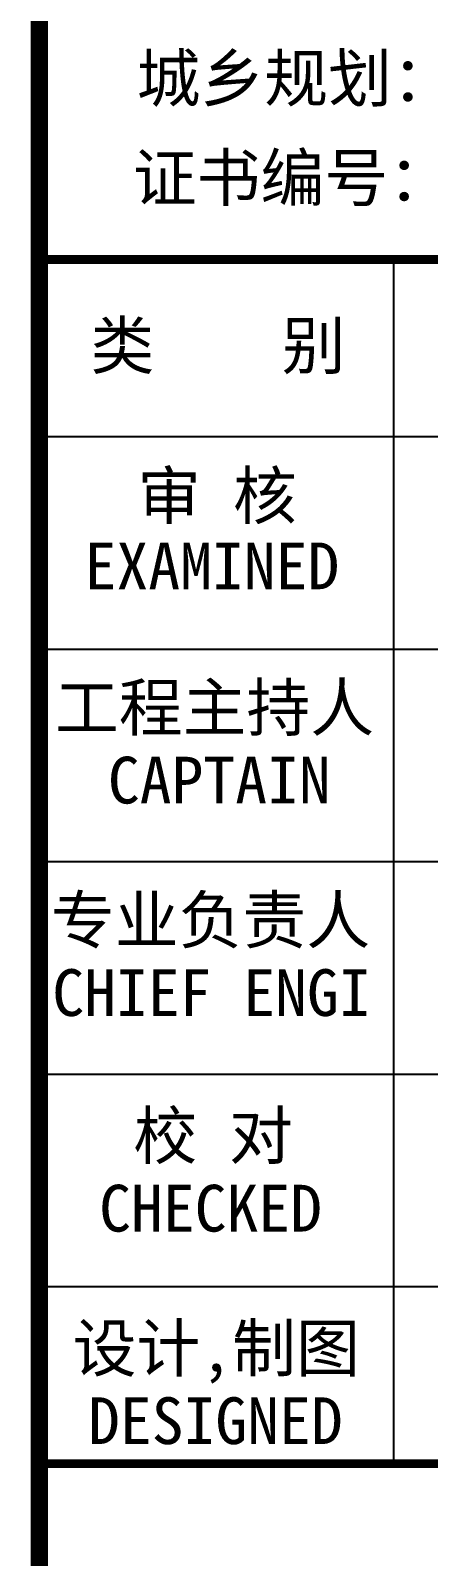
# Model space of a CAD drawing. Extents: x -17471 to 313636, y -71590 to 757901.
# Drawn here: x 306577 to 308812, y 113944 to 122527 of the extents above; entities that cross this region are included whole.
import ezdxf

# ---------------------------------------------------------------- set-up
doc = ezdxf.new("R2010")
doc.units = 0
doc.header["$LTSCALE"] = 1000
doc.header["$MEASUREMENT"] = 0
doc.layers.add('图框', color=7, linetype='Continuous')
doc.styles.add('STYLE-黑体', font='simhei.ttf')
doc.styles.add('黑体', font='simhei.ttf', dxfattribs={"width": 0.6, "height": 4.3})

# ---------------------------------------------------------------- blocks, each defined once
blk = doc.blocks.new('结构图签1')
at = {"layer": '图框', "color": 0}
for p, q in [((333761.4, 48652.6), (339770.6, 48652.6)), ((333761.4, 48652.6), (339770.6, 48652.6)), ((333761.4, 47457.4), (339770.6, 47457.4)), ((333761.4, 46262.2), (339770.6, 46262.2)), ((333761.4, 45067), (339770.6, 45067)), ((333761.4, 43871.8), (339770.6, 43871.8))]:
    blk.add_line(p, q, dxfattribs=at)
at = {"layer": '图框', "color": 4, "const_width": 98.6}
blk.add_lwpolyline([(333761.4, 58400), (339770.6, 58400), (339770.6, 1000), (333761.4, 1000)], close=True, dxfattribs=at)
at = {"layer": '图框', "color": 0, "const_width": 50}
blk.add_lwpolyline([(333761.4, 49648.6), (339770.6, 49648.6), (339770.6, 39489.4), (333761.4, 39489.4)], close=True, dxfattribs=at)
at = {"layer": '图框', "color": 0}
for points in [[(335753.4, 48652.6), (335753.4, 49648.6)], [(335753.4, 42875.8), (335753.4, 48652.6)]]:
    blk.add_lwpolyline(points, dxfattribs=at)
at = {"layer": '图框', "color": 0, "const_width": 50}
blk.add_lwpolyline([(333761.4, 42875.8), (339770.6, 42875.8)], dxfattribs=at)
at = {"layer": '图框', "color": 4, "style": '黑体'}
for s, height, p in [('城乡规划：', 262.94, (334307.4, 50537.1)), ('证书编号：皖 城规编(162037)', 262.944, (334286.4, 49977))]:
    blk.add_text(s, height=height, dxfattribs=at).set_placement(p)
at = {"layer": '图框', "color": 0, "style": 'STYLE-黑体'}
for s, p in [('类    别 ', (334048.6, 49033.4)), ('审 核', (334311.4, 48188.7)), ('EXAMINED ', (334015.7, 47793.8)), ('工程主持人', (333848.8, 46997.4)), ('CAPTAIN', (334146.2, 46589)), ('专业负责人', (333826.4, 45802.2)), ('CHIEF ENGI', (333834.1, 45393.8)), ('校 对', (334289, 44589.6)), ('CHECKED  ', (334097.2, 44181.2)), ('设计,制图', (333948.8, 43394.4)), ('DESIGNED ', (334034.8, 42986))]:
    blk.add_text(s, height=262.94, dxfattribs=at).set_placement(p)

msp = doc.modelspace()

# ---------------------------------------------------------------- block references
msp.add_blockref('结构图签1', (-27134.7, 71590.1))

doc.saveas('drawing.dxf')
